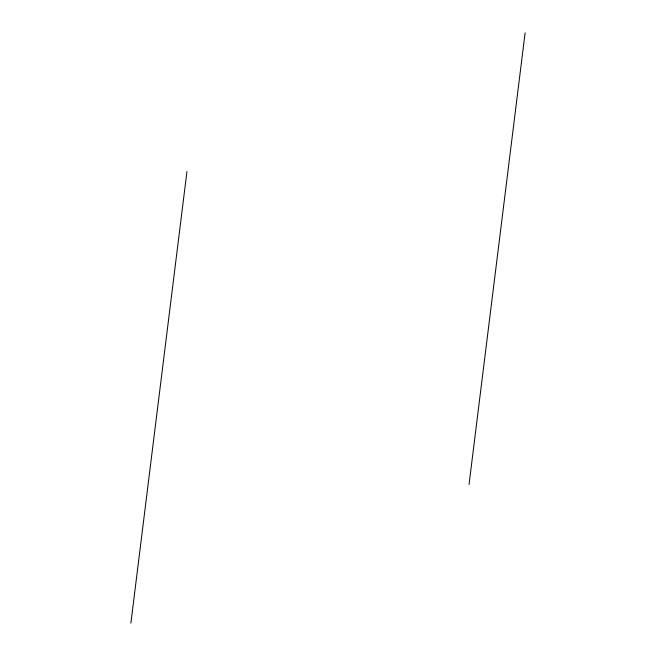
<?xml version="1.0" encoding="UTF-8"?>
<svg xmlns="http://www.w3.org/2000/svg" width="656" height="656" viewBox="0 0 656 656"><rect width="100%" height="100%" fill="white"/><g stroke="black" fill="none" stroke-linecap="round" stroke-linejoin="round"><path stroke-width="0.98" d="M130.88 623.2L186.952 171.536M469.048 484.464L525.12 32.8"/></g></svg>
